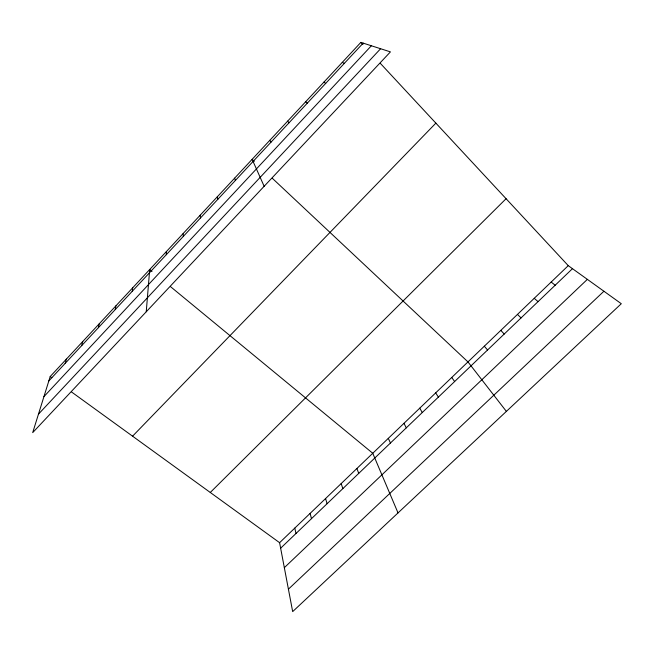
<?xml version="1.0" encoding="UTF-8"?>
<svg xmlns="http://www.w3.org/2000/svg" width="654" height="654" viewBox="0 0 654 654"><rect width="100%" height="100%" fill="white"/><g stroke="black" fill="none" stroke-linecap="round" stroke-linejoin="round"><path stroke-width="0.98" d="M166.288 254.708L166.369 251.577M146.243 311.778L149.709 269.497L152.014 271.394M132.247 291.292L132.713 287.776M115.235 309.579L115.889 305.876M98.386 327.687L99.228 323.795M81.701 345.614L82.731 341.543M65.187 363.362L66.389 359.111M50.211 376.516L32.7 432.621L390.43 51.879L360.861 42.387L50.211 376.516L51.846 377.701M48.829 380.939L363.166 43.131M43.932 396.635L371.374 45.764M38.463 414.146L380.603 48.731M132.574 436.177L435.866 123.132M210.277 492.47L506.073 198.718M279.593 542.681L568.261 265.655L621.3 303.718L292.673 611.613L279.593 542.681L71.49 391.934M280.64 548.199L572.471 268.671M284.335 567.664L587.366 279.364M288.414 589.172L603.92 291.243M342.279 62.375L344.339 63.356M323.885 82.159L325.717 83.377M551.175 282.054L555.181 285.234M170.473 286.607L372.764 453.271L398.016 512.908M534.236 298.306L538.054 301.641M305.671 101.746L307.274 103.193M254.292 161.358L252.133 159.331L264.142 186.292M272.293 178.256L467.962 361.907L506.376 411.391M517.453 314.419L521.066 317.909M500.809 330.384L504.242 334.031M360.861 42.387L362.945 44.636M380.301 63.315L568.261 265.655M484.32 346.211L487.557 350.004M287.646 121.137L289.027 122.805M451.759 377.464L454.628 381.544M435.687 392.882L438.384 397.109M269.8 140.332L270.96 142.22M419.754 408.178L422.271 412.535M403.951 423.334L406.306 427.839M388.288 438.368L390.471 443.003M356.896 468.501L358.744 473.39M341.167 483.592L342.851 488.612M234.639 178.15L235.366 180.471M325.578 498.552L327.098 503.703M310.119 513.39L311.476 518.663M294.791 528.097L295.992 533.5M217.324 196.78L217.839 199.306M200.173 215.223L200.484 217.954M183.185 233.494L183.3 236.421"/></g></svg>
